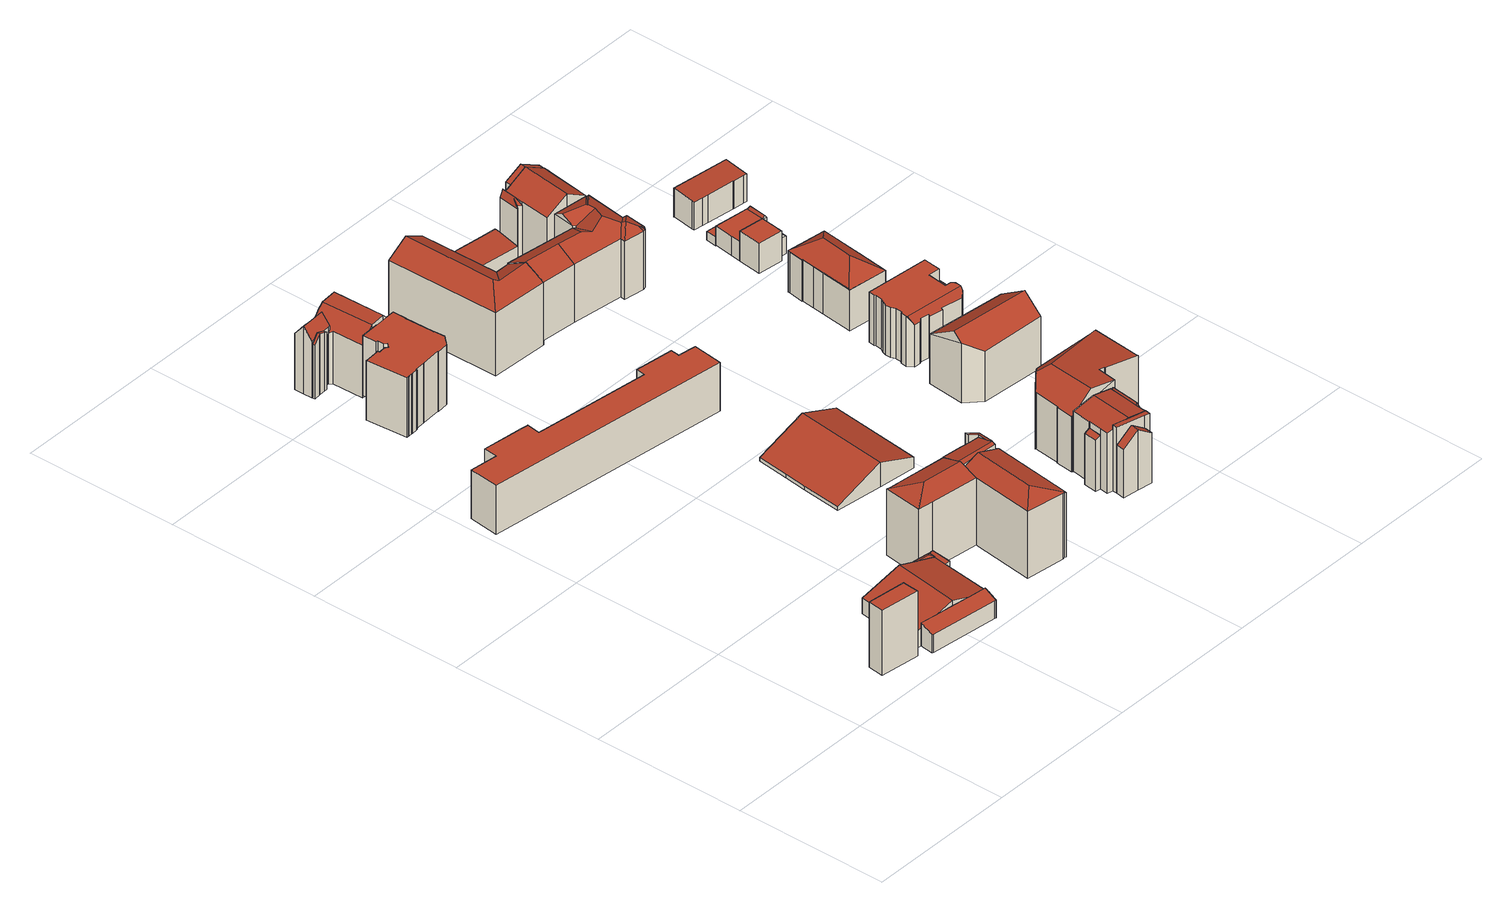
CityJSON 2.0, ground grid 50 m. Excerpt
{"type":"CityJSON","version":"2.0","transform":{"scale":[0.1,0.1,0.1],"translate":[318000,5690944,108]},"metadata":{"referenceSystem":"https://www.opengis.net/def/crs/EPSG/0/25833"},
"CityObjects":{
"building1":{"type":"Building","attributes":{"Dachtyp_tdc":"tdcPolyFlatRoof","Gemeindeschluessel":14713000,"Dachneigung":0,"QualitaetDacherkennung":59,"Geometrietyp2DReferenz":"3000","function":"31001_2071","roofType":"1000","measuredHeight":21.88},"geometry":[{"type":"MultiSurface","lod":"2","boundaries":[[[0,1,2,3]],[[1,4,5,2]],[[4,6,7,5]],[[6,8,9,7]],[[8,10,11,9]],[[10,0,3,11]],[[10,8,6,4,1,0]],[[3,2,5,7,9,11]]],"semantics":{"surfaces":[{"type":"WallSurface"},{"type":"RoofSurface"},{"type":"GroundSurface"}],"values":[0,0,0,0,0,0,1,2]}}]},
"building2":{"type":"Building","attributes":{"Gemeindeschluessel":14713000,"Geometrietyp2DReferenz":"3000","function":"31001_2071","roofType":"9999"},"children":["building2-1","building2-2","building2-3","building2-4"]},
"building2-1":{"type":"BuildingPart","attributes":{"Dachtyp_tdc":"tdcPolyFlatRoof","Dachneigung":11.77,"QualitaetDacherkennung":50,"Geometrietyp2DReferenz":"3000","roofType":"2100","measuredHeight":5.92},"parents":["building2"],"geometry":[{"type":"MultiSurface","lod":"2","boundaries":[[[12,13,14,15]],[[13,16,17,14]],[[16,18,19,20,17]],[[16,13,12,21,18]],[[20,22,15,14,17]],[[23,19,18,21]],[[22,20,19,23]],[[15,22,23,21,12]]],"semantics":{"surfaces":[{"type":"WallSurface"},{"type":"RoofSurface"},{"type":"GroundSurface"},{"type":"ClosureSurface"}],"values":[0,0,0,1,2,0,3,3]}}]},
"building2-2":{"type":"BuildingPart","attributes":{"Dachtyp_tdc":"tdcPolyFlatRoof","Dachneigung":21.4,"QualitaetDacherkennung":54,"Geometrietyp2DReferenz":"3000","roofType":"2100","measuredHeight":7.77},"parents":["building2"],"geometry":[{"type":"MultiSurface","lod":"2","boundaries":[[[24,25,26,27]],[[25,28,29,26]],[[28,30,31,29]],[[30,32,33,31]],[[32,34,35,36,33]],[[24,27,37]],[[38,39,40,34,32,30,28,25,24]],[[26,29,31,33,36,41,27]],[[40,35,34]],[[37,38,24]],[[27,41,39,38,37]],[[41,36,35,40,39]]],"semantics":{"surfaces":[{"type":"WallSurface"},{"type":"RoofSurface"},{"type":"GroundSurface"},{"type":"ClosureSurface"}],"values":[0,0,0,0,0,0,1,2,0,0,3,3]}}]},
"building2-3":{"type":"BuildingPart","attributes":{"Dachtyp_tdc":"tdcGableRoof","Dachneigung":17.43,"QualitaetDacherkennung":60,"Geometrietyp2DReferenz":"3000","roofType":"3100","measuredHeight":9.57},"parents":["building2"],"geometry":[{"type":"MultiSurface","lod":"2","boundaries":[[[42,37,27,43]],[[19,44,45,20]],[[44,46,47,45]],[[46,42,43,47]],[[35,48,49,36]],[[48,50,51,49]],[[50,52,53,51]],[[52,54,55,53]],[[54,56,57,58,55]],[[54,52,50,48,35,40,59]],[[59,38,37,42,46,44,19,23,60,56,54]],[[20,45,47,43,27,41,36,49,51,53,55,58,22]],[[39,38,59]],[[41,27,37,38,39]],[[40,39,59]],[[41,39,40,35,36]],[[60,57,56]],[[23,22,58,57,60]],[[19,20,22,23]]],"semantics":{"surfaces":[{"type":"WallSurface"},{"type":"RoofSurface"},{"type":"GroundSurface"},{"type":"ClosureSurface"}],"values":[0,0,0,0,0,0,0,0,0,1,1,2,0,3,0,3,0,3,3]}}]},
"building2-4":{"type":"BuildingPart","attributes":{"Dachtyp_tdc":"tdcFreeFormRoof","Dachneigung":25.96,"QualitaetDacherkennung":15,"Geometrietyp2DReferenz":"3000","roofType":"5000","measuredHeight":6.26},"parents":["building2"],"geometry":[{"type":"MultiSurface","lod":"2","boundaries":[[[61,62,15,63]],[[62,12,15]],[[57,64,65,58]],[[64,61,63,65]],[[66,62,67]],[[62,61,64,68,67]],[[64,57,68]],[[57,60,66,67,68]],[[63,15,22,58,65]],[[21,12,62,66]],[[22,15,12,21,23]],[[60,23,21,66]],[[58,22,23,60,57]]],"semantics":{"surfaces":[{"type":"WallSurface"},{"type":"RoofSurface"},{"type":"GroundSurface"},{"type":"ClosureSurface"}],"values":[0,0,0,0,1,1,1,1,2,0,3,0,3]}}]},
"building3":{"type":"Building","attributes":{"name":"Leipzig-Kolleg,Abendgymnasium Leipzig,Abendoberschule Leipzig","Dachtyp_tdc":"tdcPolyFlatRoof","Gemeindeschluessel":14713000,"Dachneigung":0,"QualitaetDacherkennung":57,"Geometrietyp2DReferenz":"3000","function":"31001_3021","roofType":"1000","measuredHeight":16.38},"geometry":[{"type":"MultiSurface","lod":"2","boundaries":[[[69,70,71,72]],[[70,73,74,71]],[[73,75,76,74]],[[75,77,78,76]],[[77,79,80,78]],[[79,81,82,80]],[[81,83,84,82]],[[83,85,86,84]],[[85,87,88,86]],[[87,89,90,88]],[[89,91,92,90]],[[91,93,94,92]],[[93,95,96,94]],[[95,69,72,96]],[[95,93,91,89,87,85,83,81,79,77,75,73,70,69]],[[72,71,74,76,78,80,82,84,86,88,90,92,94,96]]],"semantics":{"surfaces":[{"type":"WallSurface"},{"type":"RoofSurface"},{"type":"GroundSurface"}],"values":[0,0,0,0,0,0,0,0,0,0,0,0,0,0,1,2]}}]},
"building4":{"type":"Building","attributes":{"Gemeindeschluessel":14713000,"Geometrietyp2DReferenz":"3000","function":"31001_2000","roofType":"9999"},"children":["building4-1","building4-2","building4-3","building4-4","building4-5"]},
"building4-1":{"type":"BuildingPart","attributes":{"Dachtyp_tdc":"tdcHipAndGableRoof","Dachneigung":19.84,"QualitaetDacherkennung":66,"Geometrietyp2DReferenz":"3000","roofType":"5000","measuredHeight":24.63},"parents":["building4"],"geometry":[{"type":"MultiSurface","lod":"2","boundaries":[[[97,98,99,100]],[[98,101,102,99]],[[101,103,104,102]],[[103,105,106,104]],[[105,107,108,106]],[[107,109,110,111,108]],[[103,101,112]],[[101,98,97,113,112]],[[113,114,115,109,107,105,103,112]],[[111,116,117,118,119,100,99,102,104,106,108]],[[115,120,110,109]],[[120,116,111,110]],[[121,122,114,113]],[[118,117,122,121]],[[117,116,120,115,114,122]],[[97,123,124,121,113]],[[118,121,124,123,119]],[[100,119,123,97]]],"semantics":{"surfaces":[{"type":"WallSurface"},{"type":"RoofSurface"},{"type":"GroundSurface"},{"type":"ClosureSurface"}],"values":[0,0,0,0,0,0,1,1,1,2,0,3,0,3,3,0,3,3]}}]},
"building4-2":{"type":"BuildingPart","attributes":{"Dachtyp_tdc":"tdcPolyFlatRoof","Dachneigung":24.77,"QualitaetDacherkennung":41,"Geometrietyp2DReferenz":"3000","roofType":"2100","measuredHeight":25.23},"parents":["building4"],"geometry":[{"type":"MultiSurface","lod":"2","boundaries":[[[125,126,127,128]],[[129,130,131,132,133]],[[130,134,135,131]],[[134,125,128,135]],[[134,130,129,136,137,126,125]],[[128,127,138,132,131,135]],[[139,137,136]],[[138,127,126,137,139]],[[133,139,136,129]],[[133,132,138,139]]],"semantics":{"surfaces":[{"type":"WallSurface"},{"type":"RoofSurface"},{"type":"GroundSurface"},{"type":"ClosureSurface"}],"values":[0,0,0,0,1,2,0,3,0,3]}}]},
"building4-3":{"type":"BuildingPart","attributes":{"Dachtyp_tdc":"tdcGableRoof","Dachneigung":15.44,"QualitaetDacherkennung":40,"Geometrietyp2DReferenz":"3000","roofType":"3100","measuredHeight":24.02},"parents":["building4"],"geometry":[{"type":"MultiSurface","lod":"2","boundaries":[[[140,133,132,141]],[[142,143,144,127,126]],[[143,145,146,147,144]],[[148,140,141,149,150]],[[122,121,124,151,152,153,145,143]],[[143,142,137,139,133,140,148,154,114,122]],[[141,132,138,127,144,147,155,119,118,117,116,149]],[[138,132,133,139]],[[126,137,142]],[[127,138,139,137,126]],[[124,123,151]],[[153,146,145]],[[152,155,147,146,153]],[[123,119,155,152,151]],[[117,118,121,122]],[[118,119,123,124,121]],[[154,115,114]],[[117,122,114,115,120,116]],[[150,120,115,154,148]],[[116,120,150,149]]],"semantics":{"surfaces":[{"type":"WallSurface"},{"type":"RoofSurface"},{"type":"GroundSurface"},{"type":"ClosureSurface"}],"values":[0,0,0,0,1,1,2,3,0,3,0,0,3,3,3,3,0,3,0,3]}}]},
"building4-4":{"type":"BuildingPart","attributes":{"Dachtyp_tdc":"tdcPolyFlatRoof","Dachneigung":17.62,"QualitaetDacherkennung":55,"Geometrietyp2DReferenz":"3000","roofType":"2100","measuredHeight":19.36},"parents":["building4"],"geometry":[{"type":"MultiSurface","lod":"2","boundaries":[[[110,156,157,111]],[[156,158,159,157]],[[158,160,161,159]],[[160,162,141,161]],[[162,150,149,141]],[[162,160,158,156,110,120,150]],[[149,116,111,157,159,161,141]],[[111,116,120,110]],[[116,149,150,120]]],"semantics":{"surfaces":[{"type":"WallSurface"},{"type":"RoofSurface"},{"type":"GroundSurface"},{"type":"ClosureSurface"}],"values":[0,0,0,0,0,1,2,3,3]}}]},
"building4-5":{"type":"BuildingPart","attributes":{"Dachtyp_tdc":"tdcHipAndGableRoof","Dachneigung":20.05,"QualitaetDacherkennung":65,"Geometrietyp2DReferenz":"3000","roofType":"5000","measuredHeight":24.62},"parents":["building4"],"geometry":[{"type":"MultiSurface","lod":"2","boundaries":[[[146,163,164,147]],[[163,165,166,164]],[[165,167,168,166]],[[167,169,170,168]],[[169,171,172,170]],[[171,173,174,172]],[[173,97,100,174]],[[173,171,169,167,175]],[[167,165,163,146,153,176,175]],[[176,151,123,97,173,175]],[[155,147,164,166,168,170,172,174,100,119]],[[153,152,176]],[[146,147,155,152,153]],[[119,100,97,123]],[[152,151,176]],[[155,119,123,151,152]]],"semantics":{"surfaces":[{"type":"WallSurface"},{"type":"RoofSurface"},{"type":"GroundSurface"},{"type":"ClosureSurface"}],"values":[0,0,0,0,0,0,0,1,1,1,2,0,3,3,0,3]}}]},
"building5":{"type":"Building","attributes":{"Dachtyp_tdc":"tdcPolyFlatRoof","Gemeindeschluessel":14713000,"Dachneigung":0,"QualitaetDacherkennung":28,"Geometrietyp2DReferenz":"3000","function":"31001_9998","roofType":"1000","measuredHeight":19.97},"geometry":[{"type":"MultiSurface","lod":"2","boundaries":[[[177,178,179,180]],[[178,181,182,179]],[[181,183,184,182]],[[183,185,186,184]],[[185,187,188,186]],[[187,189,190,188]],[[189,191,192,190]],[[191,193,194,192]],[[193,195,196,194]],[[195,197,198,196]],[[197,199,200,198]],[[199,201,202,200]],[[201,203,204,202]],[[203,205,206,204]],[[205,207,208,206]],[[207,209,210,208]],[[209,211,212,210]],[[211,213,214,212]],[[213,215,216,214]],[[215,217,218,216]],[[217,219,220,218]],[[219,221,222,220]],[[221,223,224,222]],[[223,225,226,224]],[[225,227,228,226]],[[227,229,230,228]],[[229,231,232,230]],[[231,233,234,232]],[[233,235,236,234]],[[235,237,238,236]],[[237,239,240,238]],[[239,241,242,240]],[[241,243,244,242]],[[243,245,246,244]],[[245,247,248,246]],[[247,177,180,248]],[[247,245,243,241,239,237,235,233,231,229,227,225,223,221,219,217,215,213,211,209,207,205,203,201,199,197,195,193,191,189,187,185,183,181,178,177]],[[180,179,182,184,186,188,190,192,194,196,198,200,202,204,206,208,210,212,214,216,218,220,222,224,226,228,230,232,234,236,238,240,242,244,246,248]]],"semantics":{"surfaces":[{"type":"WallSurface"},{"type":"RoofSurface"},{"type":"GroundSurface"}],"values":[0,0,0,0,0,0,0,0,0,0,0,0,0,0,0,0,0,0,0,0,0,0,0,0,0,0,0,0,0,0,0,0,0,0,0,0,1,2]}}]},
"building6":{"type":"Building","attributes":{"Gemeindeschluessel":14713000,"Geometrietyp2DReferenz":"3000","function":"31001_9998","roofType":"9999"},"children":["building6-1","building6-2","building6-3"]},
"building6-1":{"type":"BuildingPart","attributes":{"Dachtyp_tdc":"tdcCutGableRoof","Dachneigung":48.32,"QualitaetDacherkennung":61,"Geometrietyp2DReferenz":"3000","roofType":"9999","measuredHeight":22.35},"parents":["building6"],"geometry":[{"type":"MultiSurface","lod":"2","boundaries":[[[249,250,251,252]],[[250,253,254,251]],[[255,256,257,258]],[[256,259,260,257]],[[259,261,262,260]],[[261,263,264,262]],[[263,265,266,264]],[[265,267,268,266]],[[267,269,270,268]],[[269,271,272,270]],[[271,273,274,272]],[[273,275,276,274]],[[275,277,278,276]],[[277,279,280,278]],[[279,281,282,280]],[[281,283,284,282]],[[283,285,286,284]],[[285,287,288,286]],[[287,249,252,288]],[[261,259,256,255,289,290,253,250,249,287]],[[285,283,281,279,277,275,273,271,269,267,265,263]],[[287,285,263,261]],[[252,251,254,291,292,258,257,260,262,264,266,268,270,272,274,276,278,280,282,284,286,288]],[[291,254,253,290]],[[258,292,289,255]],[[292,291,290,289]]],"semantics":{"surfaces":[{"type":"WallSurface"},{"type":"RoofSurface"},{"type":"GroundSurface"},{"type":"ClosureSurface"}],"values":[0,0,0,0,0,0,0,0,0,0,0,0,0,0,0,0,0,0,0,1,1,1,2,3,3,3]}}]},
"building6-2":{"type":"BuildingPart","attributes":{"Dachtyp_tdc":"tdcFreeFormRoof","Dachneigung":51.07,"QualitaetDacherkennung":14,"Geometrietyp2DReferenz":"3000","roofType":"5000","measuredHeight":22.62},"parents":["building6"],"geometry":[{"type":"MultiSurface","lod":"2","boundaries":[[[293,294,295,296,297]],[[294,298,299,295]],[[298,300,301,299]],[[300,302,303,301]],[[302,304,255,258,303]],[[305,306,307,254,253]],[[308,304,302,300,298,294]],[[294,293,309,310,306,305,311,308]],[[307,312,296,295,299,301,303,258,292,291,254]],[[297,309,293]],[[296,312,310,309,297]],[[312,307,306,310]],[[289,255,304,308]],[[292,258,255,289]],[[311,290,289,308]],[[292,289,290,291]],[[253,290,311,305]],[[253,254,291,290]]],"semantics":{"surfaces":[{"type":"WallSurface"},{"type":"RoofSurface"},{"type":"GroundSurface"},{"type":"ClosureSurface"}],"values":[0,0,0,0,0,0,1,1,2,0,3,3,0,3,0,3,0,3]}}]},
"building6-3":{"type":"BuildingPart","attributes":{"Dachtyp_tdc":"tdcGableRoof","Dachneigung":43.72,"QualitaetDacherkennung":44,"Geometrietyp2DReferenz":"3000","roofType":"3100","measuredHeight":20.31},"parents":["building6"],"geometry":[{"type":"MultiSurface","lod":"2","boundaries":[[[313,314,315,307,306]],[[314,316,317,315]],[[316,318,319,317]],[[318,320,321,319]],[[320,322,323,321]],[[322,297,296,323]],[[318,316,314,313,324]],[[324,309,297,322,320,318]],[[296,312,307,315,317,319,321,323]],[[310,309,324]],[[312,296,297,309,310]],[[313,306,310,324]],[[312,310,306,307]]],"semantics":{"surfaces":[{"type":"WallSurface"},{"type":"RoofSurface"},{"type":"GroundSurface"},{"type":"ClosureSurface"}],"values":[0,0,0,0,0,0,1,1,2,0,3,0,3]}}]},
"building7":{"type":"Building","attributes":{"Dachtyp_tdc":"tdcGableRoof","Gemeindeschluessel":14713000,"Dachneigung":24.34,"QualitaetDacherkennung":36,"Geometrietyp2DReferenz":"3000","function":"31001_3211","roofType":"3100","measuredHeight":8.22},"geometry":[{"type":"MultiSurface","lod":"2","boundaries":[[[325,326,327,328]],[[326,329,330,327]],[[329,331,332,330]],[[331,333,334,332]],[[333,335,336,334]],[[335,337,338,336]],[[337,339,340,338]],[[339,325,328,340]],[[335,333,331,329,326,325]],[[325,339,337,335]],[[328,327,330,332,334,336,338,340]]],"semantics":{"surfaces":[{"type":"WallSurface"},{"type":"RoofSurface"},{"type":"GroundSurface"}],"values":[0,0,0,0,0,0,0,0,1,1,2]}}]},
"building8":{"type":"Building","attributes":{"Dachtyp_tdc":"tdcFreeFormRoof","Gemeindeschluessel":14713000,"Dachneigung":29.38,"QualitaetDacherkennung":55,"Geometrietyp2DReferenz":"3000","function":"31001_9998","roofType":"5000","measuredHeight":25.02},"geometry":[{"type":"MultiSurface","lod":"2","boundaries":[[[341,342,343,344]],[[342,345,346,343]],[[345,347,348,346]],[[347,349,350,348]],[[349,351,352,350]],[[351,341,344,352]],[[353,354,355,351,349]],[[353,349,347]],[[354,353,347,345]],[[356,355,354,345,342]],[[356,342,341]],[[355,356,341,351]],[[344,343,346,348,350,352]]],"semantics":{"surfaces":[{"type":"WallSurface"},{"type":"RoofSurface"},{"type":"GroundSurface"}],"values":[0,0,0,0,0,0,1,0,1,1,0,1,2]}}]},
"building9":{"type":"Building","attributes":{"Gemeindeschluessel":14713000,"Geometrietyp2DReferenz":"3000","function":"31001_9998","roofType":"9999"},"children":["building9-1","building9-2","building9-3","building9-4","building9-5"]},
"building9-1":{"type":"BuildingPart","attributes":{"Dachtyp_tdc":"tdcGableRoof","Dachneigung":11.44,"QualitaetDacherkennung":67,"Geometrietyp2DReferenz":"3000","roofType":"3100","measuredHeight":21.69},"parents":["building9"],"geometry":[{"type":"MultiSurface","lod":"2","boundaries":[[[357,358,359,360,361]],[[358,362,363,359]],[[362,364,365,366,363]],[[367,368,369,370,371]],[[372,373,374,375]],[[373,376,377,378,374]],[[379,380,368,367,364,362]],[[362,358,357,381,376,373,372,382,379]],[[378,383,360,359,363,366,370,369,384,375,374]],[[385,377,376]],[[385,378,377]],[[386,385,376,381]],[[386,383,378,385]],[[357,361,386,381]],[[361,360,383,386]],[[367,371,365,364]],[[371,370,366,365]],[[387,380,379]],[[384,369,368,380,387]],[[382,387,379]],[[372,375,384,387,382]]],"semantics":{"surfaces":[{"type":"WallSurface"},{"type":"RoofSurface"},{"type":"GroundSurface"},{"type":"ClosureSurface"}],"values":[0,0,0,0,0,0,1,1,2,0,3,0,3,0,3,0,3,0,3,0,3]}}]},
"building9-2":{"type":"BuildingPart","attributes":{"Dachtyp_tdc":"tdcFreeFormRoof","Dachneigung":70.97,"QualitaetDacherkennung":23,"Geometrietyp2DReferenz":"3000","roofType":"5000","measuredHeight":20.72},"parents":["building9"],"geometry":[{"type":"MultiSurface","lod":"2","boundaries":[[[365,388,389,366]],[[388,390,391,389]],[[390,371,370,391]],[[392,371,390]],[[393,392,390,388]],[[393,388,365]],[[392,393,365,371]],[[366,389,391,370]],[[366,370,371,365]]],"semantics":{"surfaces":[{"type":"WallSurface"},{"type":"RoofSurface"},{"type":"GroundSurface"},{"type":"ClosureSurface"}],"values":[0,0,0,1,1,0,1,2,3]}}]},
"building9-3":{"type":"BuildingPart","attributes":{"Dachtyp_tdc":"tdcPolyFlatRoof","Dachneigung":6.5,"QualitaetDacherkennung":26,"Geometrietyp2DReferenz":"3000","roofType":"2100","measuredHeight":22.15},"parents":["building9"],"geometry":[{"type":"MultiSurface","lod":"2","boundaries":[[[394,395,396,369,368]],[[395,397,398,399,396]],[[400,401,372,375,402,403]],[[400,397,395,394,380,387,382,401]],[[375,384,369,396,399,404,402]],[[394,368,380]],[[382,372,401]],[[368,369,384,387,380]],[[387,384,375,372,382]],[[403,405,398,397,400]],[[404,399,398,405]],[[403,402,404,405]]],"semantics":{"surfaces":[{"type":"WallSurface"},{"type":"RoofSurface"},{"type":"GroundSurface"},{"type":"ClosureSurface"}],"values":[0,0,0,1,2,0,0,3,3,0,3,3]}}]},
"building9-4":{"type":"BuildingPart","attributes":{"Dachtyp_tdc":"tdcGableRoof","Dachneigung":37.74,"QualitaetDacherkennung":26,"Geometrietyp2DReferenz":"3000","roofType":"3100","measuredHeight":20.21},"parents":["building9"],"geometry":[{"type":"MultiSurface","lod":"2","boundaries":[[[398,406,407,399]],[[406,408,409,407]],[[408,410,411,409]],[[410,412,413,411]],[[412,403,402,413]],[[410,408,406,398,405]],[[405,403,412,410]],[[404,399,407,409,411,413,402]],[[398,399,404,405]],[[402,403,405,404]]],"semantics":{"surfaces":[{"type":"WallSurface"},{"type":"RoofSurface"},{"type":"GroundSurface"},{"type":"ClosureSurface"}],"values":[0,0,0,0,0,1,1,2,3,3]}}]},
"building9-5":{"type":"BuildingPart","attributes":{"Dachtyp_tdc":"tdcPolyFlatRoof","Dachneigung":25.92,"QualitaetDacherkennung":25,"Geometrietyp2DReferenz":"3000","roofType":"2100","measuredHeight":18.05},"parents":["building9"],"geometry":[{"type":"MultiSurface","lod":"2","boundaries":[[[414,361,360,415]],[[377,416,417,378]],[[416,414,415,417]],[[416,377,385,386,361,414]],[[415,360,383,378,417]],[[383,360,361,386]],[[385,378,383,386]],[[377,378,385]]],"semantics":{"surfaces":[{"type":"WallSurface"},{"type":"RoofSurface"},{"type":"GroundSurface"},{"type":"ClosureSurface"}],"values":[0,0,0,1,2,3,3,3]}}]},
"building10":{"type":"Building","attributes":{"Dachtyp_tdc":"tdcFreeFormRoof","Gemeindeschluessel":14713000,"Dachneigung":10.29,"QualitaetDacherkennung":15,"Geometrietyp2DReferenz":"3000","function":"31001_9998","roofType":"5000","measuredHeight":24.6},"geometry":[{"type":"MultiSurface","lod":"2","boundaries":[[[418,419,420,421]],[[419,422,423,420]],[[422,424,425,423]],[[424,426,427,425]],[[426,428,429,427]],[[428,430,431,429]],[[430,432,433,431]],[[432,434,435,433]],[[434,436,437,435]],[[436,438,439,437]],[[438,440,441,439]],[[440,442,443,441]],[[442,444,445,443]],[[444,446,447,445]],[[446,448,449,447]],[[448,450,451,449]],[[450,418,421,451]],[[438,436,434,452,453]],[[428,426,424,422,419,418,454,453,452,432,430]],[[444,442,440,438,453,454,450,448,446]],[[418,450,454]],[[434,432,452]],[[421,420,423,425,427,429,431,433,435,437,439,441,443,445,447,449,451]]],"semantics":{"surfaces":[{"type":"WallSurface"},{"type":"RoofSurface"},{"type":"GroundSurface"}],"values":[0,0,0,0,0,0,0,0,0,0,0,0,0,0,0,0,0,1,1,1,0,0,2]}}]},
"building11":{"type":"Building","attributes":{"Dachtyp_tdc":"tdcFreeFormRoof","Gemeindeschluessel":14713000,"Dachneigung":28.66,"QualitaetDacherkennung":27,"Geometrietyp2DReferenz":"3000","function":"31001_9998","roofType":"5000","measuredHeight":23.4},"geometry":[{"type":"MultiSurface","lod":"2","boundaries":[[[455,456,457,458]],[[456,459,460,457]],[[459,461,462,460]],[[461,463,464,462]],[[463,465,466,464]],[[465,467,468,466]],[[467,469,470,468]],[[469,471,472,470]],[[471,473,474,472]],[[473,475,476,474]],[[475,477,478,476]],[[477,479,480,478]],[[479,481,482,480]],[[481,483,484,482]],[[483,485,486,484]],[[485,487,488,486]],[[487,489,490,488]],[[489,491,492,490]],[[491,455,458,492]],[[493,494,495,491,489]],[[496,493,489,487]],[[497,498,496,487,485]],[[497,485,483]],[[498,497,483,481]],[[493,496,498,481,479]],[[494,493,479,477]],[[499,500,501,495,494,477,475]],[[502,499,475,473]],[[503,502,473,471]],[[504,503,471,469]],[[504,469,467]],[[500,499,502,503,504,467,465]],[[505,501,500,465,463]],[[506,505,463,461]],[[507,508,506,461,459]],[[507,459,456]],[[508,507,456,455]],[[495,501,505,506,508,455,491]],[[458,457,460,462,464,466,468,470,472,474,476,478,480,482,484,486,488,490,492]]],"semantics":{"surfaces":[{"type":"WallSurface"},{"type":"RoofSurface"},{"type":"GroundSurface"}],"values":[0,0,0,0,0,0,0,0,0,0,0,0,0,0,0,0,0,0,0,1,1,1,1,1,1,1,1,1,1,1,0,1,1,1,1,0,1,1,2]}}]},
"building12":{"type":"Building","attributes":{"Gemeindeschluessel":14713000,"Geometrietyp2DReferenz":"3000","function":"31001_9998","roofType":"9999"},"children":["building12-1","building12-2","building12-3","building12-4","building12-5"]},
"building12-1":{"type":"BuildingPart","attributes":{"Dachtyp_tdc":"tdcPolyFlatRoof","Dachneigung":7.04,"QualitaetDacherkennung":82,"Geometrietyp2DReferenz":"3000","roofType":"2100","measuredHeight":7.39},"parents":["building12"],"geometry":[{"type":"MultiSurface","lod":"2","boundaries":[[[509,510,511,512]],[[510,513,514,511]],[[513,515,516,514]],[[515,517,518,516]],[[517,519,520,518]],[[519,521,522,520]],[[521,523,524,522]],[[523,525,526,524]],[[525,527,528,526]],[[527,529,530,528]],[[529,527,525,523,521,519,517,515,513,510,509,531]],[[532,512,511,514,516,518,520,522,524,526,528,530]],[[509,512,532,531]],[[532,530,529,531]]],"semantics":{"surfaces":[{"type":"WallSurface"},{"type":"RoofSurface"},{"type":"GroundSurface"},{"type":"ClosureSurface"}],"values":[0,0,0,0,0,0,0,0,0,0,1,2,3,3]}}]},
"building12-2":{"type":"BuildingPart","attributes":{"Dachtyp_tdc":"tdcFreeFormRoof","Dachneigung":67.4,"QualitaetDacherkennung":17,"Geometrietyp2DReferenz":"3000","roofType":"5000","measuredHeight":21.21},"parents":["building12"],"geometry":[{"type":"MultiSurface","lod":"2","boundaries":[[[533,534,535,536]],[[534,537,509,512,535]],[[538,539,540,530,529]],[[541,542,543,537,544,545]],[[544,537,534]],[[545,544,534,533]],[[533,539,541,545]],[[538,542,541,539]],[[543,542,538]],[[536,535,512,532,530,540]],[[531,509,537,543]],[[531,532,512,509]],[[529,531,543,538]],[[529,530,532,531]],[[536,540,539,533]]],"semantics":{"surfaces":[{"type":"WallSurface"},{"type":"RoofSurface"},{"type":"GroundSurface"},{"type":"ClosureSurface"}],"values":[0,0,0,1,1,1,1,0,0,2,0,3,0,3,3]}}]},
"building12-3":{"type":"BuildingPart","attributes":{"Dachtyp_tdc":"tdcGableRoof","Dachneigung":30.48,"QualitaetDacherkennung":64,"Geometrietyp2DReferenz":"3000","roofType":"3100","measuredHeight":24.33},"parents":["building12"],"geometry":[{"type":"MultiSurface","lod":"2","boundaries":[[[546,547,548,540,539]],[[549,550,551,552,553]],[[550,554,555,551]],[[554,556,557,558,555]],[[559,560,561,562,563]],[[560,564,565,561]],[[564,566,533,536,565]],[[560,559,556,554,550,549,567]],[[567,568,569,547,546,566,564,560]],[[540,548,570,571,552,551,555,558,562,561,565,536]],[[572,568,567]],[[570,548,547,569]],[[571,570,569,568,572]],[[549,553,572,567]],[[571,572,553,552]],[[563,557,556,559]],[[563,562,558,557]],[[546,539,533,566]],[[539,540,536,533]]],"semantics":{"surfaces":[{"type":"WallSurface"},{"type":"RoofSurface"},{"type":"GroundSurface"},{"type":"ClosureSurface"}],"values":[0,0,0,0,0,0,0,1,1,2,0,3,3,0,3,0,3,0,3]}}]},
"building12-4":{"type":"BuildingPart","attributes":{"Dachtyp_tdc":"tdcGableRoof","Dachneigung":29.16,"QualitaetDacherkennung":52,"Geometrietyp2DReferenz":"3000","roofType":"3100","measuredHeight":24.33},"parents":["building12"],"geometry":[{"type":"MultiSurface","lod":"2","boundaries":[[[573,574,575,548,547]],[[574,576,577,575]],[[576,578,579,577]],[[578,553,552,579]],[[576,574,573,580]],[[580,568,572,553,578,576]],[[570,548,575,577,579,552,571]],[[573,547,569,580]],[[547,548,570,569]],[[569,568,580]],[[570,571,572,568,569]],[[571,552,553,572]]],"semantics":{"surfaces":[{"type":"WallSurface"},{"type":"RoofSurface"},{"type":"GroundSurface"},{"type":"ClosureSurface"}],"values":[0,0,0,0,1,1,2,0,3,0,3,3]}}]},
"building12-5":{"type":"BuildingPart","attributes":{"Dachtyp_tdc":"tdcPolyFlatRoof","Dachneigung":0,"QualitaetDacherkennung":20,"Geometrietyp2DReferenz":"3000","roofType":"1000","measuredHeight":14.44},"parents":["building12"],"geometry":[{"type":"MultiSurface","lod":"2","boundaries":[[[557,581,582,558]],[[581,583,584,582]],[[583,585,586,584]],[[585,587,588,586]],[[587,589,590,588]],[[589,591,592,590]],[[591,593,594,592]],[[593,595,596,594]],[[595,597,598,596]],[[597,599,600,598]],[[599,601,602,600]],[[601,603,604,602]],[[603,605,606,604]],[[605,607,608,606]],[[607,563,562,608]],[[563,607,605,603,601,599,597,595,593,591,589,587,585,583,581,557]],[[558,582,584,586,588,590,592,594,596,598,600,602,604,606,608,562]],[[558,562,563,557]]],"semantics":{"surfaces":[{"type":"WallSurface"},{"type":"RoofSurface"},{"type":"GroundSurface"},{"type":"ClosureSurface"}],"values":[0,0,0,0,0,0,0,0,0,0,0,0,0,0,0,1,2,3]}}]},
"building13":{"type":"Building","attributes":{"Dachtyp_tdc":"tdcFreeFormRoof","Gemeindeschluessel":14713000,"Dachneigung":33.45,"QualitaetDacherkennung":36,"Geometrietyp2DReferenz":"3000","function":"31001_9998","roofType":"5000","measuredHeight":22.66},"geometry":[{"type":"MultiSurface","lod":"2","boundaries":[[[609,610,611,612]],[[610,613,614,611]],[[613,615,616,614]],[[615,617,618,616]],[[617,609,612,618]],[[619,617,615,620]],[[610,609,619,620,613]],[[609,617,619]],[[615,613,620]],[[612,611,614,616,618]]],"semantics":{"surfaces":[{"type":"WallSurface"},{"type":"RoofSurface"},{"type":"GroundSurface"}],"values":[0,0,0,0,0,1,1,0,0,2]}}]},
"building14":{"type":"Building","attributes":{"Dachtyp_tdc":"tdcFreeFormRoof","Gemeindeschluessel":14713000,"Dachneigung":0.163,"QualitaetDacherkennung":52,"Geometrietyp2DReferenz":"3000","function":"31001_9998","roofType":"5000","measuredHeight":16.75},"geometry":[{"type":"MultiSurface","lod":"2","boundaries":[[[621,622,623,624]],[[622,625,626,623]],[[625,627,628,626]],[[627,629,630,628]],[[629,631,632,630]],[[631,633,634,632]],[[633,635,636,634]],[[635,637,638,636]],[[637,639,640,638]],[[639,641,642,640]],[[641,643,644,642]],[[643,645,646,644]],[[645,647,648,646]],[[647,649,650,648]],[[649,651,652,650]],[[651,653,654,652]],[[653,655,656,654]],[[655,657,658,656]],[[657,659,660,658]],[[659,661,662,660]],[[661,663,664,662]],[[663,665,666,664]],[[665,667,668,666]],[[667,669,670,668]],[[669,671,672,670]],[[671,673,674,672]],[[673,675,676,674]],[[675,677,678,676]],[[677,679,680,678]],[[679,681,682,680]],[[681,683,684,682]],[[683,685,686,684]],[[685,621,624,686]],[[687,669,667,665,663,661,659,657,655,688]],[[683,681,689,690,631,629,627,625,622,621,685]],[[689,679,677,675,673,671,687,688,653,651,649,647,645,643,641,639,637,635,633,690]],[[681,679,689]],[[671,669,687]],[[633,631,690]],[[655,653,688]],[[624,623,626,628,630,632,634,636,638,640,642,644,646,648,650,652,654,656,658,660,662,664,666,668,670,672,674,676,678,680,682,684,686]]],"semantics":{"surfaces":[{"type":"WallSurface"},{"type":"RoofSurface"},{"type":"GroundSurface"}],"values":[0,0,0,0,0,0,0,0,0,0,0,0,0,0,0,0,0,0,0,0,0,0,0,0,0,0,0,0,0,0,0,0,0,1,1,1,0,0,0,0,2]}}]},
"building15":{"type":"Building","attributes":{"Dachtyp_tdc":"tdcFreeFormRoof","Gemeindeschluessel":14713000,"Dachneigung":34.67,"QualitaetDacherkennung":74,"Geometrietyp2DReferenz":"3000","function":"31001_9998","roofType":"5000","measuredHeight":18.32},"geometry":[{"type":"MultiSurface","lod":"2","boundaries":[[[691,692,693,694]],[[692,695,696,693]],[[695,697,698,696]],[[697,699,700,698]],[[699,701,702,700]],[[701,703,704,702]],[[703,705,706,704]],[[705,707,708,706]],[[707,709,710,708]],[[709,711,712,710]],[[711,713,714,712]],[[713,691,694,714]],[[715,716,717]],[[718,719,711,720]],[[716,721,722,723,724,725,718,720,717]],[[715,717,720,711,726,727]],[[705,715,727,707]],[[707,727,726,709]],[[709,726,711]],[[713,719,718,691]],[[691,718,725,692]],[[692,725,724,695]],[[695,724,723,697]],[[697,723,722,699]],[[711,719,713]],[[703,716,715,705]],[[701,721,716,703]],[[699,722,721,701]],[[694,693,696,698,700,702,704,706,708,710,712,714]]],"semantics":{"surfaces":[{"type":"WallSurface"},{"type":"RoofSurface"},{"type":"GroundSurface"}],"values":[0,0,0,0,0,0,0,0,0,0,0,0,1,1,1,1,0,0,0,0,0,0,0,0,0,0,0,0,2]}}]},
"building16":{"type":"Building","attributes":{"Gemeindeschluessel":14713000,"Dachneigung":90,"Dachorientierung":0,"MittlereTraufHoehe":115.21,"QualitaetDacherkennung":100,"ObjektHoehe":2.89,"BodenHoehe":112.31,"Geometrietyp2DReferenz":"3000","AbsoluteHoehe":115.21,"Dachflaeche":73.04,"function":"31001_9998","roofType":"1000","measuredHeight":2.89,"storeysAboveGround":1},"geometry":[{"type":"MultiSurface","lod":"2","boundaries":[[[728,729,730,731]],[[729,732,733,730]],[[732,734,735,733]],[[734,736,737,735]],[[736,738,739,737]],[[738,728,731,739]],[[738,736,734,732,729,728]],[[731,730,733,735,737,739]]],"semantics":{"surfaces":[{"type":"WallSurface"},{"type":"RoofSurface"},{"type":"GroundSurface"}],"values":[0,0,0,0,0,0,1,2]}}]},
"building17":{"type":"Building","attributes":{"Gemeindeschluessel":14713000,"Geometrietyp2DReferenz":"3000","function":"31001_9998","roofType":"9999"},"children":["building17-1","building17-2"]},
"building17-1":{"type":"BuildingPart","attributes":{"Dachtyp_tdc":"tdcFreeFormRoof","Dachneigung":43.27,"QualitaetDacherkennung":10,"Geometrietyp2DReferenz":"3000","roofType":"5000","measuredHeight":7.53},"parents":["building17"],"geometry":[{"type":"MultiSurface","lod":"2","boundaries":[[[740,741,742,743]],[[741,744,745,742]],[[746,740,743,747]],[[748,749,746,744]],[[748,744,741]],[[749,748,741,740]],[[749,740,746]],[[743,742,745,747]],[[747,745,744,746]]],"semantics":{"surfaces":[{"type":"WallSurface"},{"type":"RoofSurface"},{"type":"GroundSurface"},{"type":"ClosureSurface"}],"values":[0,0,0,1,0,1,1,2,3]}}]},
"building17-2":{"type":"BuildingPart","attributes":{"Dachtyp_tdc":"tdcPolyFlatRoof","Dachneigung":0,"QualitaetDacherkennung":49,"Geometrietyp2DReferenz":"3000","roofType":"1000","measuredHeight":10.07},"parents":["building17"],"geometry":[{"type":"MultiSurface","lod":"2","boundaries":[[[750,751,752,747,745]],[[753,754,751,750]],[[754,755,752,751]],[[755,756,746,747,752]],[[757,753,750,745,744]],[[757,756,755,754,753]],[[744,746,756,757]],[[744,745,747,746]]],"semantics":{"surfaces":[{"type":"GroundSurface"},{"type":"WallSurface"},{"type":"RoofSurface"},{"type":"ClosureSurface"}],"values":[0,1,1,1,1,2,1,3]}}]},
"building18":{"type":"Building","attributes":{"Dachtyp_tdc":"tdcPolyFlatRoof","Gemeindeschluessel":14713000,"Dachneigung":0,"QualitaetDacherkennung":64,"Geometrietyp2DReferenz":"3000","function":"31001_9998","roofType":"1000","measuredHeight":3.02},"geometry":[{"type":"MultiSurface","lod":"2","boundaries":[[[758,759,760,761]],[[759,762,763,760]],[[762,764,765,763]],[[764,758,761,765]],[[764,762,759,758]],[[761,760,763,765]]],"semantics":{"surfaces":[{"type":"WallSurface"},{"type":"RoofSurface"},{"type":"GroundSurface"}],"values":[0,0,0,0,1,2]}}]},
"building19":{"type":"Building","attributes":{"Gemeindeschluessel":14713000,"Geometrietyp2DReferenz":"3000","function":"31001_9998","roofType":"9999"},"children":["building19-1","building19-2"]},
"building19-1":{"type":"BuildingPart","attributes":{"Dachtyp_tdc":"tdcPolyFlatRoof","Dachneigung":0,"QualitaetDacherkennung":47,"Geometrietyp2DReferenz":"3000","roofType":"1000","measuredHeight":6.43},"parents":["building19"],"geometry":[{"type":"MultiSurface","lod":"2","boundaries":[[[766,767,768,769]],[[767,770,771,768]],[[770,772,773,771]],[[772,774,775,773]],[[774,776,777,778,775]],[[779,766,769,780,781]],[[779,776,774,772,770,767,766]],[[769,768,771,773,775,778,780]],[[781,777,776,779]],[[781,780,778,777]]],"semantics":{"surfaces":[{"type":"WallSurface"},{"type":"RoofSurface"},{"type":"GroundSurface"},{"type":"ClosureSurface"}],"values":[0,0,0,0,0,0,1,2,0,3]}}]},
"building19-2":{"type":"BuildingPart","attributes":{"Dachtyp_tdc":"tdcFreeFormRoof","Dachneigung":58.39,"QualitaetDacherkennung":24,"Geometrietyp2DReferenz":"3000","roofType":"5000","measuredHeight":7.35},"parents":["building19"],"geometry":[{"type":"MultiSurface","lod":"2","boundaries":[[[777,782,783,778]],[[782,784,785,783]],[[784,781,780,785]],[[786,781,784]],[[787,786,784,782]],[[787,782,777]],[[786,787,777,781]],[[778,783,785,780]],[[778,780,781,777]]],"semantics":{"surfaces":[{"type":"WallSurface"},{"type":"RoofSurface"},{"type":"GroundSurface"},{"type":"ClosureSurface"}],"values":[0,0,0,0,1,1,1,2,3]}}]},
"building20":{"type":"Building","attributes":{"Dachtyp_tdc":"tdcPolyFlatRoof","Gemeindeschluessel":14713000,"Dachneigung":2.76,"QualitaetDacherkennung":62,"Geometrietyp2DReferenz":"3000","function":"31001_9998","roofType":"2100","measuredHeight":9.66},"geometry":[{"type":"MultiSurface","lod":"2","boundaries":[[[788,789,790,791]],[[789,792,793,790]],[[792,794,795,793]],[[794,796,797,795]],[[796,798,799,797]],[[798,800,801,799]],[[800,802,803,801]],[[802,804,805,803]],[[804,806,807,805]],[[806,808,809,807]],[[808,810,811,809]],[[810,788,791,811]],[[810,808,806,804,802,800,798,796,794,792,789,788]],[[791,790,793,795,797,799,801,803,805,807,809,811]]],"semantics":{"surfaces":[{"type":"WallSurface"},{"type":"RoofSurface"},{"type":"GroundSurface"}],"values":[0,0,0,0,0,0,0,0,0,0,0,0,1,2]}}]}
},
"vertices":[
[173,68,266],[180,118,266],[180,118,48],[173,68,48],[180,120,266],[180,120,48],[307,105,266],[307,105,48],[306,103,266],[306,103,48],[302,52,266],[302,52,48],
[622,282,101],[635,280,104],[635,280,45],[622,282,45],[627,214,104],[627,214,45],[613,215,101],[613,215,100],[613,215,45],[619,259,101],[619,259,45],[619,259,100],
[578,47,122],[572,4,105],[572,4,45],[578,47,45],[568,5,105],[568,5,45],[346,33,105],[346,33,45],[341,33,105],[341,33,45],[347,77,122],[347,77,104],[347,77,45],[578,47,104],[520,54,122],[461,62,122],[404,69,122],[461,62,45],
[594,45,99],[594,45,45],[593,51,100],[593,51,45],[595,50,99],[595,50,45],[326,80,97],[326,80,45],[329,102,97],[329,102,45],[355,292,98],[355,292,45],[489,275,140],[489,275,45],[554,267,120],[554,267,102],[554,267,45],[461,62,140],[615,260,102],
[584,287,102],[622,282,102],[584,287,45],[558,290,102],[558,290,45],[619,259,102],[609,272,107],[568,277,107],
[645,1305,196],[649,1335,196],[649,1335,33],[645,1305,33],[775,1319,196],[775,1319,33],[772,1290,196],[772,1290,33],[831,1282,196],[831,1282,33],[819,1185,196],[819,1185,33],[5,1286,196],[5,1286,33],[17,1383,196],[17,1383,33],[107,1372,196],[107,1372,33],[112,1417,196],[112,1417,33],[245,1400,196],[245,1400,33],[267,1397,196],[267,1397,33],[269,1397,196],[269,1397,33],[263,1353,196],[263,1353,33],
[793,260,266],[635,280,266],[635,280,42],[793,260,42],[584,287,266],[584,287,42],[602,415,263],[602,415,42],[614,413,263],[614,413,42],[644,409,263],[644,409,42],[644,410,263],[644,410,235],[644,410,42],[666,338,288],[800,322,288],[805,359,274],[809,390,263],[809,390,42],[802,332,42],[800,322,42],[800,316,42],[809,390,235],[800,322,279],[802,332,282],[800,316,266],[800,316,277],
[944,332,271],[932,334,276],[932,334,42],[944,332,42],[899,379,294],[900,389,294],[900,389,42],[899,379,42],[899,379,266],[950,383,270],[950,383,42],[937,375,276],[933,341,276],[937,375,42],[937,375,267],
[873,383,266],[873,383,42],[932,334,278],[931,320,282],[931,320,42],[929,308,278],[929,308,263],[929,308,42],[873,382,266],[873,382,42],[873,382,235],[833,314,278],[862,312,278],[889,311,278],[809,390,266],[862,312,42],
[645,422,231],[645,422,42],[875,393,231],[875,393,42],[873,387,234],[873,387,42],[873,383,235],
[935,308,261],[935,308,42],[942,307,259],[942,307,42],[908,40,259],[908,40,42],[902,42,259],[902,42,42],[896,42,260],[896,42,42],[767,58,266],[767,58,42],[837,111,288],[862,312,288],
[233,1757,229],[231,1757,229],[231,1757,29],[233,1757,29],[212,1755,229],[212,1755,29],[209,1755,229],[209,1755,29],[198,1754,229],[198,1754,29],[195,1754,229],[195,1754,29],[188,1753,229],[188,1753,29],[177,1888,229],[177,1888,29],[189,1889,229],[189,1889,29],[217,1891,229],[217,1891,29],[229,1892,229],[229,1892,29],[230,1886,229],[230,1886,29],[253,1888,229],[253,1888,29],[261,1881,229],[261,1881,29],[273,1894,229],[273,1894,29],[265,1901,229],[265,1901,29],[264,1921,229],[264,1921,29],[258,1922,229],[258,1922,29],[256,1968,229],[256,1968,29],[391,1975,229],[391,1975,29],[392,1932,229],[392,1932,29],[390,1932,229],[390,1932,29],[394,1834,229],[394,1834,29],[395,1834,229],[395,1834,29],[397,1798,229],[397,1798,29],[391,1792,229],[391,1792,29],[389,1790,229],[389,1790,29],[377,1776,229],[377,1776,29],[375,1774,229],[375,1774,29],[370,1769,229],[370,1769,29],[332,1765,229],[332,1765,29],[332,1767,229],[332,1767,29],[269,1762,229],[269,1762,29],[266,1762,229],[266,1762,29],[235,1760,229],[235,1760,29],[233,1760,229],[233,1760,29],
[256,1968,196],[253,2069,197],[253,2069,20],[256,1968,20],[245,2080,189],[245,2080,20],[251,2138,197],[278,2141,225],[278,2141,20],[251,2138,20],[283,2140,231],[283,2140,20],[292,2140,240],[292,2140,20],[342,2141,244],[342,2141,20],[368,2141,214],[368,2141,20],[385,2142,195],[385,2142,20],[385,2137,195],[385,2137,20],[386,2100,196],[386,2100,20],[384,2100,198],[384,2100,20],[385,2065,198],[385,2065,20],[386,2049,198],[386,2049,20],[387,2013,198],[387,2013,20],[389,2012,195],[389,2012,20],[391,1975,195],[391,1975,20],[347,1972,244],[347,1972,20],[298,1970,240],[298,1970,20],[252,2108,197],[253,2081,197],[253,2081,20],[252,2108,20],
[170,2072,209],[168,2102,246],[168,2102,20],[170,2072,20],[170,2072,200],[167,2132,209],[167,2132,20],[211,2135,208],[211,2135,20],[239,2137,207],[239,2137,20],[251,2138,206],[245,2080,209],[222,2078,209],[222,2078,20],[252,2108,243],[179,2073,209],[194,2075,209],[253,2081,209],[194,2075,20],
[222,2078,212],[223,2067,212],[223,2067,20],[214,2066,216],[214,2066,20],[195,2065,223],[195,2065,20],[192,2065,221],[192,2065,20],[170,2063,200],[170,2063,20],[194,2075,223],
[825,625,125],[670,644,55],[670,644,43],[825,625,43],[684,772,55],[684,772,43],[693,845,55],[693,845,43],[705,949,54],[705,949,43],[860,930,125],[860,930,43],[984,915,79],[984,915,43],[948,611,80],[948,611,43],
[571,2143,219],[714,2145,219],[714,2145,9],[571,2143,9],[718,1887,219],[718,1887,9],[767,1887,219],[767,1887,9],[764,1760,219],[764,1760,9],[575,1769,219],[575,1769,9],[765,1823,255],[658,1826,253],[646,1837,259],[643,2144,259],
[1204,209,246],[1213,273,246],[1213,273,45],[1204,209,45],[1204,209,225],[1289,265,261],[1289,265,45],[1351,259,250],[1351,259,229],[1351,259,45],[1338,157,250],[1334,121,250],[1334,121,45],[1338,157,45],[1338,157,229],[1213,135,250],[1195,138,246],[1195,138,45],[1213,135,45],[1199,166,246],[1199,166,224],[1199,166,45],[1272,128,261],[1305,124,256],[1205,209,246],[1265,129,260],[1205,209,45],[1272,128,45],[1199,166,225],[1205,209,225],[1272,128,259],
[1366,257,229],[1366,257,45],[1354,155,229],[1354,155,45],[1347,164,252],[1359,258,252],
[1334,121,252],[1332,105,252],[1332,105,45],[1313,107,254],[1313,107,212],[1313,107,45],[1212,120,266],[1213,135,266],[1212,120,45],[1212,120,206],[1264,113,45],[1264,113,247],
[1310,79,212],[1310,79,45],[1309,78,212],[1309,78,45],[1260,84,247],[1260,84,45],[1208,91,206],[1208,91,45],
[1187,211,216],[1187,211,45],[1182,168,216],[1182,168,45],
[1213,273,230],[1212,277,229],[1212,277,42],[1213,273,42],[1210,277,227],[1210,277,42],[1216,332,228],[1216,332,42],[1218,332,229],[1218,332,42],[1228,416,231],[1228,416,42],[1227,417,230],[1227,417,42],[1227,419,230],[1227,419,42],[1311,485,232],[1311,485,42],[1531,464,245],[1531,464,42],[1532,464,245],[1532,464,42],[1518,311,245],[1518,311,42],[1518,303,245],[1518,303,42],[1398,315,267],[1398,315,42],[1395,318,268],[1395,318,42],[1375,320,271],[1375,320,42],[1366,257,272],[1366,257,42],[1267,451,262],[1294,419,288],[1279,266,288],
[879,1749,220],[764,1759,220],[764,1759,25],[879,1749,25],[768,1889,220],[768,1889,25],[1002,1858,220],[1002,1858,25],[1007,1851,220],[1007,1851,25],[1014,1857,220],[1014,1857,25],[1009,1864,220],[1009,1864,25],[1018,1936,220],[1018,1936,25],[1135,1923,220],[1135,1923,25],[1135,1921,220],[1135,1921,25],[1142,1921,220],[1142,1921,25],[1124,1786,220],[1124,1786,25],[1139,1784,220],[1139,1784,25],[1130,1715,220],[1130,1715,25],[1127,1710,220],[1127,1710,25],[1123,1705,220],[1123,1705,25],[1113,1703,220],[1113,1703,25],[1045,1712,220],[1045,1712,25],[1047,1727,220],[1047,1727,25],[1092,1748,243],[1085,1756,239],[1085,1757,239],[1112,1721,230],[1116,1717,227],[1114,1719,228],[1078,1868,251],[1083,1848,246],[1054,1798,259],[1076,1869,250],[1075,1872,251],[1014,1906,236],[997,1783,247],[968,1800,254],[766,1824,255],[886,1811,254],
[989,2042,77],[843,2060,77],[843,2060,14],[989,2042,14],[770,2069,77],[770,2069,14],[772,2146,87],[772,2146,14],[792,2146,87],[792,2146,14],[860,2146,88],[860,2146,14],[946,2135,88],[946,2135,14],[998,2129,88],[998,2129,14],[1000,2129,88],[1000,2129,14],[999,2115,86],[999,2115,14],[1003,2110,86],[1003,2110,14],[998,2111,86],[998,2111,14],
[1009,2042,203],[998,2051,203],[998,2051,14],[1009,2042,14],[989,2042,203],[1003,2110,203],[1017,2109,203],[1017,2109,14],[1007,2110,226],[1003,2110,216],[998,2111,203],[998,2061,220],[1001,2062,226],
[1017,2109,214],[1036,2106,225],[1036,2106,14],[1159,2092,219],[1157,2073,219],[1157,2073,14],[1159,2092,14],[1159,2092,218],[1155,2073,220],[1155,2073,14],[1143,1980,220],[1143,1980,159],[1143,1980,14],[1136,1927,220],[1069,1935,258],[1069,1935,14],[1136,1927,14],[1136,1927,159],[997,1944,215],[997,1944,14],[1009,2042,214],[1091,2100,258],[1090,2100,257],[1089,2100,257],[1089,2100,14],[1091,2100,14],[1091,2100,257],
[1036,2106,226],[1038,2125,226],[1038,2125,14],[1092,2118,258],[1092,2118,14],[1161,2110,219],[1161,2110,14],[1089,2100,258],
[1148,1978,159],[1148,1978,14],[1151,1982,159],[1151,1982,14],[1155,1979,159],[1155,1979,14],[1153,1976,159],[1153,1976,14],[1163,1963,159],[1163,1963,14],[1167,1964,159],[1167,1964,14],[1169,1959,159],[1169,1959,14],[1165,1958,159],[1165,1958,14],[1164,1944,159],[1164,1944,14],[1167,1941,159],[1167,1941,14],[1164,1936,159],[1164,1936,14],[1160,1938,159],[1160,1938,14],[1148,1929,159],[1148,1929,14],[1148,1925,159],[1148,1925,14],
[1514,643,215],[1303,660,210],[1303,660,42],[1514,643,42],[1256,703,243],[1256,703,42],[1269,826,207],[1269,826,42],[1529,794,209],[1529,794,42],[1520,704,269],[1259,732,269],
[1405,896,177],[1358,902,179],[1358,902,39],[1405,896,39],[1358,905,185],[1358,905,39],[1330,909,186],[1330,909,39],[1324,906,179],[1324,906,39],[1303,908,180],[1303,908,39],[1290,927,206],[1290,927,39],[1293,947,206],[1293,947,39],[1297,949,206],[1297,949,39],[1299,971,206],[1299,971,39],[1294,985,206],[1294,985,39],[1293,1001,206],[1293,1001,39],[1298,1015,207],[1298,1015,39],[1306,1028,207],[1306,1028,39],[1309,1050,207],[1309,1050,39],[1306,1053,207],[1306,1053,39],[1309,1073,207],[1309,1073,39],[1327,1088,173],[1327,1088,39],[1347,1085,175],[1347,1085,39],[1351,1082,181],[1351,1082,39],[1404,1076,181],[1404,1076,39],[1404,1080,173],[1404,1080,39],[1449,1076,173],[1449,1076,39],[1448,1070,185],[1448,1070,39],[1517,1063,185],[1517,1063,39],[1510,996,207],[1510,996,39],[1472,1000,207],[1472,1000,39],[1465,937,206],[1465,937,39],[1484,935,206],[1484,935,39],[1492,924,206],[1492,924,39],[1489,897,193],[1489,897,39],[1479,890,179],[1479,890,39],[1405,899,183],[1405,899,39],[1516,1053,207],[1310,1074,207],[1490,904,206],[1292,924,206],
[1321,1154,169],[1333,1255,169],[1333,1255,32],[1321,1154,32],[1338,1293,169],[1338,1293,32],[1343,1336,169],[1343,1336,32],[1341,1336,169],[1341,1336,32],[1348,1384,169],[1348,1384,32],[1349,1392,169],[1349,1392,32],[1480,1376,169],[1480,1376,32],[1467,1277,169],[1467,1277,32],[1463,1240,169],[1463,1240,32],[1451,1136,169],[1451,1136,32],[1320,1152,169],[1320,1152,32],[1480,1376,170],[1349,1392,170],[1406,1318,215],[1321,1154,171],[1320,1152,170],[1393,1213,215],[1348,1384,170],[1341,1336,170],[1343,1336,171],[1338,1293,171],[1333,1255,171],[1463,1240,170],[1467,1277,170],
[1518,1062,72],[1524,1110,72],[1524,1110,43],[1518,1062,43],[1577,1102,72],[1577,1102,43],[1612,1098,72],[1612,1098,43],[1604,1017,72],[1604,1017,43],[1514,1029,72],[1514,1029,43],
[1487,1569,90],[1479,1509,90],[1479,1509,30],[1487,1569,30],[1447,1513,90],[1447,1513,30],[1454,1573,90],[1454,1573,30],[1463,1511,105],[1469,1559,105],
[1445,1497,30],[1364,1507,30],[1373,1583,30],[1445,1497,131],[1364,1507,131],[1373,1583,131],[1454,1573,131],[1447,1513,131],
[1389,1714,58],[1448,1707,58],[1448,1707,28],[1389,1714,28],[1444,1671,58],[1444,1671,28],[1385,1678,58],[1385,1678,28],
[1487,1569,95],[1373,1583,95],[1373,1583,31],[1487,1569,31],[1377,1615,95],[1377,1615,31],[1385,1678,95],[1385,1678,31],[1444,1671,95],[1444,1671,31],[1498,1665,95],[1498,1665,93],[1498,1665,31],[1491,1602,95],[1491,1602,31],[1491,1602,93],
[1512,1663,93],[1512,1663,31],[1505,1600,93],[1505,1600,31],[1498,1601,104],[1504,1657,104],
[1406,1771,118],[1407,1779,118],[1407,1779,25],[1406,1771,25],[1416,1849,121],[1416,1849,25],[1416,1852,122],[1416,1852,25],[1602,1828,122],[1602,1828,25],[1605,1827,122],[1605,1827,25],[1595,1747,118],[1595,1747,25],[1585,1748,118],[1585,1748,25],[1549,1752,118],[1549,1752,25],[1546,1753,118],[1546,1753,25],[1456,1764,118],[1456,1764,25],[1436,1767,118],[1436,1767,25]
]}
